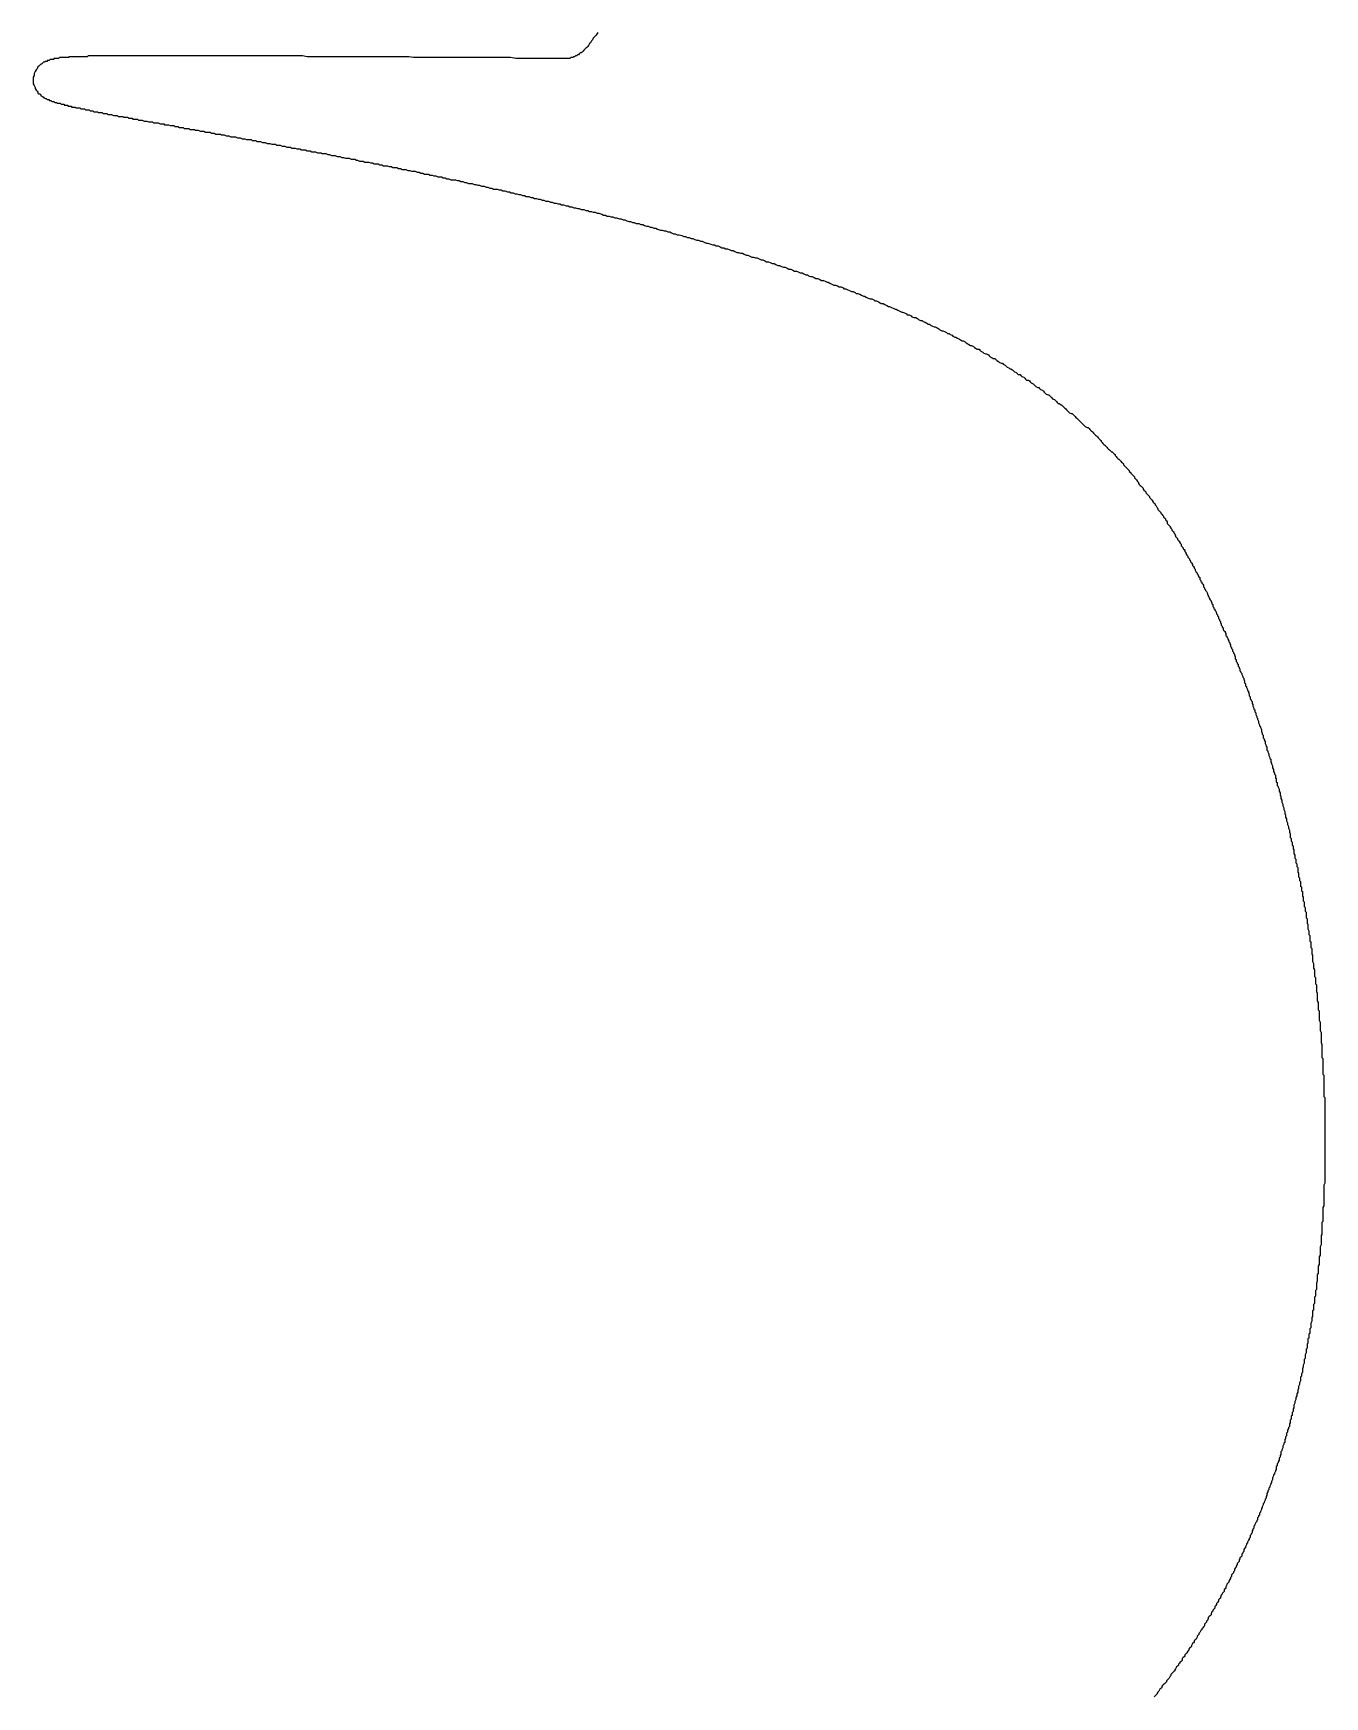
# Model space of a CAD drawing. Header units: millimetres. Extents: x 35 to 605, y 64 to 964.
# Drawn here: x 307.63 to 321.49, y 522.05 to 539.9 of the extents above; entities that cross this region are included whole.
import ezdxf

# ---------------------------------------------------------------- set-up
doc = ezdxf.new("R2010")
doc.units = ezdxf.units.MM

msp = doc.modelspace()

# ---------------------------------------------------------------- linework, layer by layer
msp.add_polyline3d([(313.687, 539.908, 0), (313.677, 539.898, 0), (313.667, 539.878, 0), (313.647, 539.858, 0), (313.637, 539.848, 0), (313.627, 539.828, 0), (313.617, 539.818, 0), (313.607, 539.798, 0), (313.597, 539.788, 0), (313.587, 539.768, 0), (313.577, 539.758, 0), (313.567, 539.748, 0), (313.557, 539.738, 0), (313.547, 539.728, 0), (313.537, 539.718, 0), (313.527, 539.708, 0), (313.517, 539.698, 0), (313.507, 539.688, 0), (313.497, 539.688, 0), (313.487, 539.678, 0), (313.477, 539.668, 0), (313.467, 539.668, 0), (313.457, 539.658, 0), (313.447, 539.658, 0), (313.437, 539.648, 0), (313.427, 539.648, 0), (313.427, 539.648, 0), (313.417, 539.638, 0), (313.407, 539.638, 0), (313.397, 539.638, 0), (313.397, 539.638, 0), (313.387, 539.628, 0), (313.377, 539.628, 0), (313.377, 539.628, 0), (313.367, 539.628, 0), (313.367, 539.628, 0), (313.357, 539.628, 0), (313.347, 539.628, 0), (313.327, 539.628, 0), (313.277, 539.628, 0), (313.217, 539.628, 0), (313.167, 539.628, 0), (313.117, 539.628, 0), (313.067, 539.628, 0), (313.007, 539.628, 0), (312.957, 539.628, 0), (312.907, 539.628, 0), (312.857, 539.628, 0), (312.807, 539.628, 0), (312.747, 539.638, 0), (312.697, 539.638, 0), (312.647, 539.638, 0), (312.597, 539.638, 0), (312.547, 539.638, 0), (312.487, 539.638, 0), (312.437, 539.638, 0), (312.387, 539.638, 0), (312.337, 539.638, 0), (312.287, 539.638, 0), (312.227, 539.638, 0), (312.177, 539.638, 0), (312.127, 539.638, 0), (312.077, 539.638, 0), (312.027, 539.638, 0), (311.967, 539.638, 0), (311.917, 539.638, 0), (311.867, 539.638, 0), (311.817, 539.638, 0), (311.767, 539.638, 0), (311.707, 539.638, 0), (311.657, 539.648, 0), (311.607, 539.648, 0), (311.557, 539.648, 0), (311.507, 539.648, 0), (311.447, 539.648, 0), (311.397, 539.648, 0), (311.347, 539.648, 0), (311.297, 539.648, 0), (311.247, 539.648, 0), (311.187, 539.648, 0), (311.137, 539.648, 0), (311.087, 539.648, 0), (311.037, 539.648, 0), (310.987, 539.648, 0), (310.927, 539.648, 0), (310.877, 539.648, 0), (310.827, 539.648, 0), (310.777, 539.648, 0), (310.727, 539.648, 0), (310.677, 539.648, 0), (310.617, 539.648, 0), (310.567, 539.648, 0), (310.517, 539.658, 0), (310.467, 539.658, 0), (310.417, 539.658, 0), (310.357, 539.658, 0), (310.307, 539.658, 0), (310.257, 539.658, 0), (310.207, 539.658, 0), (310.157, 539.658, 0), (310.097, 539.658, 0), (310.047, 539.658, 0), (309.997, 539.658, 0), (309.947, 539.658, 0), (309.897, 539.658, 0), (309.837, 539.658, 0), (309.787, 539.658, 0), (309.737, 539.658, 0), (309.687, 539.658, 0), (309.637, 539.658, 0), (309.607, 539.658, 0), (309.587, 539.658, 0), (309.577, 539.658, 0), (309.557, 539.658, 0), (309.537, 539.658, 0), (309.527, 539.658, 0), (309.507, 539.658, 0), (309.497, 539.658, 0), (309.477, 539.658, 0), (309.457, 539.658, 0), (309.447, 539.658, 0), (309.427, 539.658, 0), (309.417, 539.658, 0), (309.397, 539.658, 0), (309.387, 539.658, 0), (309.367, 539.658, 0), (309.347, 539.658, 0), (309.337, 539.658, 0), (309.317, 539.658, 0), (309.307, 539.658, 0), (309.287, 539.658, 0), (309.267, 539.658, 0), (309.257, 539.658, 0), (309.237, 539.658, 0), (309.227, 539.658, 0), (309.207, 539.658, 0), (309.197, 539.658, 0), (309.177, 539.658, 0), (309.167, 539.658, 0), (309.147, 539.658, 0), (309.127, 539.658, 0), (309.117, 539.658, 0), (309.097, 539.658, 0), (309.087, 539.658, 0), (309.067, 539.658, 0), (309.057, 539.658, 0), (309.037, 539.658, 0), (309.027, 539.658, 0), (309.007, 539.658, 0), (308.997, 539.658, 0), (308.977, 539.658, 0), (308.967, 539.658, 0), (308.947, 539.658, 0), (308.937, 539.658, 0), (308.917, 539.658, 0), (308.907, 539.658, 0), (308.887, 539.658, 0), (308.877, 539.658, 0), (308.857, 539.658, 0), (308.847, 539.658, 0), (308.827, 539.658, 0), (308.817, 539.658, 0), (308.807, 539.658, 0), (308.787, 539.658, 0), (308.777, 539.658, 0), (308.757, 539.658, 0), (308.747, 539.658, 0), (308.737, 539.658, 0), (308.717, 539.658, 0), (308.707, 539.658, 0), (308.687, 539.658, 0), (308.677, 539.658, 0), (308.667, 539.658, 0), (308.647, 539.658, 0), (308.637, 539.658, 0), (308.627, 539.658, 0), (308.607, 539.658, 0), (308.597, 539.658, 0), (308.587, 539.658, 0), (308.567, 539.658, 0), (308.557, 539.658, 0), (308.547, 539.658, 0), (308.527, 539.658, 0), (308.517, 539.658, 0), (308.507, 539.658, 0), (308.497, 539.658, 0), (308.477, 539.658, 0), (308.467, 539.658, 0), (308.457, 539.658, 0), (308.447, 539.658, 0), (308.437, 539.658, 0), (308.417, 539.658, 0), (308.407, 539.658, 0), (308.397, 539.658, 0), (308.387, 539.658, 0), (308.377, 539.658, 0), (308.357, 539.658, 0), (308.347, 539.658, 0), (308.337, 539.658, 0), (308.327, 539.658, 0), (308.317, 539.658, 0), (308.307, 539.658, 0), (308.297, 539.658, 0), (308.287, 539.658, 0), (308.277, 539.658, 0), (308.267, 539.658, 0), (308.257, 539.658, 0), (308.247, 539.658, 0), (308.237, 539.658, 0), (308.227, 539.658, 0), (308.217, 539.658, 0), (308.207, 539.648, 0), (308.197, 539.648, 0), (308.187, 539.648, 0), (308.177, 539.648, 0), (308.167, 539.648, 0), (308.157, 539.648, 0), (308.147, 539.648, 0), (308.137, 539.648, 0), (308.127, 539.648, 0), (308.117, 539.648, 0), (308.107, 539.648, 0), (308.107, 539.648, 0), (308.097, 539.648, 0), (308.087, 539.648, 0), (308.077, 539.648, 0), (308.067, 539.648, 0), (308.067, 539.648, 0), (308.057, 539.648, 0), (308.047, 539.648, 0), (308.037, 539.648, 0), (308.027, 539.648, 0), (308.027, 539.648, 0), (308.017, 539.648, 0), (308.007, 539.648, 0), (308.007, 539.638, 0), (307.997, 539.638, 0), (307.987, 539.638, 0), (307.977, 539.638, 0), (307.977, 539.638, 0), (307.967, 539.638, 0), (307.957, 539.638, 0), (307.957, 539.638, 0), (307.947, 539.638, 0), (307.947, 539.638, 0), (307.937, 539.638, 0), (307.927, 539.638, 0), (307.927, 539.638, 0), (307.917, 539.638, 0), (307.917, 539.638, 0), (307.907, 539.638, 0), (307.897, 539.628, 0), (307.897, 539.628, 0), (307.887, 539.628, 0), (307.887, 539.628, 0), (307.877, 539.628, 0), (307.877, 539.628, 0), (307.867, 539.628, 0), (307.867, 539.628, 0), (307.857, 539.628, 0), (307.857, 539.628, 0), (307.847, 539.628, 0), (307.847, 539.618, 0), (307.837, 539.618, 0), (307.837, 539.618, 0), (307.827, 539.618, 0), (307.827, 539.618, 0), (307.817, 539.618, 0), (307.807, 539.618, 0), (307.807, 539.618, 0), (307.797, 539.608, 0), (307.797, 539.608, 0), (307.787, 539.608, 0), (307.787, 539.608, 0), (307.777, 539.608, 0), (307.777, 539.598, 0), (307.767, 539.598, 0), (307.757, 539.598, 0), (307.757, 539.598, 0), (307.747, 539.588, 0), (307.737, 539.588, 0), (307.727, 539.578, 0), (307.727, 539.578, 0), (307.717, 539.568, 0), (307.707, 539.568, 0), (307.697, 539.558, 0), (307.687, 539.548, 0), (307.677, 539.538, 0), (307.667, 539.518, 0), (307.657, 539.508, 0), (307.647, 539.488, 0), (307.637, 539.468, 0), (307.637, 539.448, 0), (307.627, 539.428, 0), (307.627, 539.408, 0), (307.627, 539.378, 0), (307.627, 539.358, 0), (307.637, 539.338, 0), (307.647, 539.318, 0), (307.647, 539.308, 0), (307.657, 539.288, 0), (307.667, 539.278, 0), (307.677, 539.268, 0), (307.677, 539.258, 0), (307.687, 539.248, 0), (307.697, 539.248, 0), (307.707, 539.238, 0), (307.707, 539.228, 0), (307.717, 539.228, 0), (307.727, 539.218, 0), (307.727, 539.218, 0), (307.737, 539.218, 0), (307.737, 539.208, 0), (307.747, 539.208, 0), (307.747, 539.208, 0), (307.757, 539.198, 0), (307.757, 539.198, 0), (307.767, 539.198, 0), (307.767, 539.198, 0), (307.777, 539.188, 0), (307.777, 539.188, 0), (307.787, 539.188, 0), (307.787, 539.188, 0), (307.797, 539.188, 0), (307.797, 539.178, 0), (307.797, 539.178, 0), (307.807, 539.178, 0), (307.807, 539.178, 0), (307.817, 539.178, 0), (307.817, 539.178, 0), (307.827, 539.168, 0), (307.827, 539.168, 0), (307.837, 539.168, 0), (307.837, 539.168, 0), (307.847, 539.168, 0), (307.847, 539.168, 0), (307.857, 539.158, 0), (307.857, 539.158, 0), (307.867, 539.158, 0), (307.867, 539.158, 0), (307.877, 539.158, 0), (307.877, 539.158, 0), (307.887, 539.148, 0), (307.887, 539.148, 0), (307.897, 539.148, 0), (307.897, 539.148, 0), (307.907, 539.148, 0), (307.917, 539.148, 0), (307.917, 539.148, 0), (307.927, 539.138, 0), (307.927, 539.138, 0), (307.937, 539.138, 0), (307.947, 539.138, 0), (307.947, 539.138, 0), (307.957, 539.138, 0), (307.957, 539.128, 0), (307.967, 539.128, 0), (307.977, 539.128, 0), (307.977, 539.128, 0), (307.987, 539.128, 0), (307.997, 539.128, 0), (307.997, 539.118, 0), (308.007, 539.118, 0), (308.017, 539.118, 0), (308.017, 539.118, 0), (308.027, 539.118, 0), (308.037, 539.118, 0), (308.037, 539.108, 0), (308.047, 539.108, 0), (308.057, 539.108, 0), (308.067, 539.108, 0), (308.067, 539.108, 0), (308.077, 539.108, 0), (308.087, 539.098, 0), (308.097, 539.098, 0), (308.097, 539.098, 0), (308.107, 539.098, 0), (308.117, 539.098, 0), (308.127, 539.098, 0), (308.137, 539.088, 0), (308.137, 539.088, 0), (308.147, 539.088, 0), (308.157, 539.088, 0), (308.167, 539.088, 0), (308.177, 539.088, 0), (308.187, 539.078, 0), (308.187, 539.078, 0), (308.197, 539.078, 0), (308.207, 539.078, 0), (308.217, 539.078, 0), (308.227, 539.078, 0), (308.237, 539.068, 0), (308.247, 539.068, 0), (308.257, 539.068, 0), (308.257, 539.068, 0), (308.267, 539.068, 0), (308.277, 539.058, 0), (308.287, 539.058, 0), (308.297, 539.058, 0), (308.307, 539.058, 0), (308.317, 539.058, 0), (308.327, 539.048, 0), (308.337, 539.048, 0), (308.347, 539.048, 0), (308.357, 539.048, 0), (308.367, 539.048, 0), (308.377, 539.038, 0), (308.387, 539.038, 0), (308.397, 539.038, 0), (308.407, 539.038, 0), (308.417, 539.038, 0), (308.427, 539.028, 0), (308.437, 539.028, 0), (308.447, 539.028, 0), (308.457, 539.028, 0), (308.467, 539.028, 0), (308.487, 539.018, 0), (308.497, 539.018, 0), (308.507, 539.018, 0), (308.517, 539.018, 0), (308.527, 539.018, 0), (308.537, 539.008, 0), (308.547, 539.008, 0), (308.557, 539.008, 0), (308.567, 539.008, 0), (308.587, 539.008, 0), (308.597, 538.998, 0), (308.607, 538.998, 0), (308.617, 538.998, 0), (308.627, 538.998, 0), (308.637, 538.998, 0), (308.657, 538.988, 0), (308.667, 538.988, 0), (308.677, 538.988, 0), (308.687, 538.988, 0), (308.697, 538.978, 0), (308.717, 538.978, 0), (308.727, 538.978, 0), (308.737, 538.978, 0), (308.747, 538.978, 0), (308.757, 538.968, 0), (308.777, 538.968, 0), (308.787, 538.968, 0), (308.797, 538.968, 0), (308.817, 538.958, 0), (308.827, 538.958, 0), (308.837, 538.958, 0), (308.847, 538.958, 0), (308.867, 538.948, 0), (308.877, 538.948, 0), (308.887, 538.948, 0), (308.907, 538.948, 0), (308.917, 538.938, 0), (308.927, 538.938, 0), (308.947, 538.938, 0), (308.957, 538.938, 0), (308.967, 538.938, 0), (308.987, 538.928, 0), (308.997, 538.928, 0), (309.007, 538.928, 0), (309.027, 538.928, 0), (309.037, 538.918, 0), (309.047, 538.918, 0), (309.067, 538.918, 0), (309.077, 538.918, 0), (309.097, 538.908, 0), (309.107, 538.908, 0), (309.117, 538.908, 0), (309.137, 538.908, 0), (309.147, 538.898, 0), (309.167, 538.898, 0), (309.177, 538.898, 0), (309.197, 538.888, 0), (309.207, 538.888, 0), (309.217, 538.888, 0), (309.237, 538.888, 0), (309.247, 538.878, 0), (309.267, 538.878, 0), (309.277, 538.878, 0), (309.297, 538.878, 0), (309.307, 538.868, 0), (309.327, 538.868, 0), (309.337, 538.868, 0), (309.357, 538.868, 0), (309.367, 538.858, 0), (309.387, 538.858, 0), (309.397, 538.858, 0), (309.417, 538.848, 0), (309.427, 538.848, 0), (309.447, 538.848, 0), (309.457, 538.848, 0), (309.477, 538.838, 0), (309.487, 538.838, 0), (309.507, 538.838, 0), (309.527, 538.838, 0), (309.537, 538.828, 0), (309.557, 538.828, 0), (309.567, 538.828, 0), (309.587, 538.818, 0), (309.597, 538.818, 0), (309.617, 538.818, 0), (309.637, 538.818, 0), (309.647, 538.808, 0), (309.667, 538.808, 0), (309.677, 538.808, 0), (309.697, 538.798, 0), (309.717, 538.798, 0), (309.727, 538.798, 0), (309.747, 538.788, 0), (309.767, 538.788, 0), (309.777, 538.788, 0), (309.797, 538.788, 0), (309.817, 538.778, 0), (309.827, 538.778, 0), (309.847, 538.778, 0), (309.867, 538.768, 0), (309.877, 538.768, 0), (309.897, 538.768, 0), (309.917, 538.758, 0), (309.927, 538.758, 0), (309.947, 538.758, 0), (309.967, 538.758, 0), (309.977, 538.748, 0), (309.997, 538.748, 0), (310.017, 538.748, 0), (310.027, 538.738, 0), (310.047, 538.738, 0), (310.067, 538.738, 0), (310.087, 538.728, 0), (310.097, 538.728, 0), (310.117, 538.728, 0), (310.137, 538.718, 0), (310.157, 538.718, 0), (310.167, 538.718, 0), (310.187, 538.708, 0), (310.207, 538.708, 0), (310.227, 538.708, 0), (310.237, 538.698, 0), (310.257, 538.698, 0), (310.277, 538.698, 0), (310.297, 538.688, 0), (310.307, 538.688, 0), (310.327, 538.688, 0), (310.347, 538.678, 0), (310.367, 538.678, 0), (310.387, 538.678, 0), (310.397, 538.668, 0), (310.417, 538.668, 0), (310.437, 538.668, 0), (310.457, 538.658, 0), (310.477, 538.658, 0), (310.487, 538.658, 0), (310.507, 538.648, 0), (310.527, 538.648, 0), (310.547, 538.648, 0), (310.567, 538.638, 0), (310.587, 538.638, 0), (310.597, 538.638, 0), (310.617, 538.628, 0), (310.637, 538.628, 0), (310.657, 538.628, 0), (310.677, 538.618, 0), (310.697, 538.618, 0), (310.717, 538.618, 0), (310.727, 538.608, 0), (310.747, 538.608, 0), (310.767, 538.608, 0), (310.787, 538.598, 0), (310.807, 538.598, 0), (310.827, 538.588, 0), (310.847, 538.588, 0), (310.867, 538.588, 0), (310.887, 538.578, 0), (310.897, 538.578, 0), (310.917, 538.578, 0), (310.937, 538.568, 0), (310.957, 538.568, 0), (310.977, 538.558, 0), (310.997, 538.558, 0), (311.017, 538.558, 0), (311.037, 538.548, 0), (311.057, 538.548, 0), (311.077, 538.548, 0), (311.097, 538.538, 0), (311.107, 538.538, 0), (311.127, 538.528, 0), (311.147, 538.528, 0), (311.167, 538.528, 0), (311.187, 538.518, 0), (311.207, 538.518, 0), (311.227, 538.518, 0), (311.247, 538.508, 0), (311.267, 538.508, 0), (311.287, 538.498, 0), (311.307, 538.498, 0), (311.327, 538.498, 0), (311.347, 538.488, 0), (311.367, 538.488, 0), (311.387, 538.478, 0), (311.407, 538.478, 0), (311.427, 538.478, 0), (311.447, 538.468, 0), (311.467, 538.468, 0), (311.487, 538.458, 0), (311.507, 538.458, 0), (311.527, 538.458, 0), (311.547, 538.448, 0), (311.567, 538.448, 0), (311.587, 538.438, 0), (311.607, 538.438, 0), (311.627, 538.438, 0), (311.647, 538.428, 0), (311.667, 538.428, 0), (311.687, 538.418, 0), (311.707, 538.418, 0), (311.727, 538.418, 0), (311.747, 538.408, 0), (311.767, 538.408, 0), (311.787, 538.398, 0), (311.807, 538.398, 0), (311.827, 538.388, 0), (311.847, 538.388, 0), (311.867, 538.388, 0), (311.887, 538.378, 0), (311.907, 538.378, 0), (311.927, 538.368, 0), (311.947, 538.368, 0), (311.967, 538.358, 0), (311.987, 538.358, 0), (312.007, 538.358, 0), (312.027, 538.348, 0), (312.047, 538.348, 0), (312.067, 538.338, 0), (312.087, 538.338, 0), (312.107, 538.328, 0), (312.127, 538.328, 0), (312.157, 538.328, 0), (312.177, 538.318, 0), (312.197, 538.318, 0), (312.217, 538.308, 0), (312.237, 538.308, 0), (312.257, 538.298, 0), (312.277, 538.298, 0), (312.297, 538.288, 0), (312.317, 538.288, 0), (312.337, 538.288, 0), (312.357, 538.278, 0), (312.377, 538.278, 0), (312.397, 538.268, 0), (312.417, 538.268, 0), (312.437, 538.258, 0), (312.467, 538.258, 0), (312.487, 538.248, 0), (312.507, 538.248, 0), (312.527, 538.238, 0), (312.547, 538.238, 0), (312.567, 538.228, 0), (312.587, 538.228, 0), (312.607, 538.228, 0), (312.627, 538.218, 0), (312.647, 538.218, 0), (312.667, 538.208, 0), (312.687, 538.208, 0), (312.717, 538.198, 0), (312.737, 538.198, 0), (312.757, 538.188, 0), (312.777, 538.188, 0), (312.797, 538.178, 0), (312.817, 538.178, 0), (312.837, 538.168, 0), (312.857, 538.168, 0), (312.877, 538.158, 0), (312.897, 538.158, 0), (312.917, 538.148, 0), (312.947, 538.148, 0), (312.967, 538.138, 0), (312.987, 538.138, 0), (313.007, 538.128, 0), (313.027, 538.128, 0), (313.047, 538.118, 0), (313.067, 538.118, 0), (313.087, 538.108, 0), (313.107, 538.108, 0), (313.127, 538.098, 0), (313.157, 538.098, 0), (313.177, 538.088, 0), (313.197, 538.088, 0), (313.217, 538.078, 0), (313.237, 538.078, 0), (313.257, 538.068, 0), (313.277, 538.068, 0), (313.297, 538.058, 0), (313.317, 538.058, 0), (313.347, 538.048, 0), (313.367, 538.048, 0), (313.387, 538.038, 0), (313.407, 538.038, 0), (313.427, 538.028, 0), (313.447, 538.028, 0), (313.467, 538.018, 0), (313.487, 538.018, 0), (313.507, 538.008, 0), (313.537, 538.008, 0), (313.557, 537.998, 0), (313.577, 537.998, 0), (313.597, 537.988, 0), (313.617, 537.988, 0), (313.637, 537.978, 0), (313.657, 537.978, 0), (313.677, 537.968, 0), (313.697, 537.968, 0), (313.727, 537.958, 0), (313.747, 537.948, 0), (313.767, 537.948, 0), (313.787, 537.938, 0), (313.807, 537.938, 0), (313.827, 537.928, 0), (313.847, 537.928, 0), (313.867, 537.918, 0), (313.887, 537.918, 0), (313.917, 537.908, 0), (313.937, 537.908, 0), (313.957, 537.898, 0), (313.977, 537.898, 0), (313.997, 537.888, 0), (314.017, 537.878, 0), (314.037, 537.878, 0), (314.057, 537.868, 0), (314.077, 537.868, 0), (314.097, 537.858, 0), (314.127, 537.858, 0), (314.147, 537.848, 0), (314.167, 537.848, 0), (314.187, 537.838, 0), (314.207, 537.828, 0), (314.227, 537.828, 0), (314.247, 537.818, 0), (314.267, 537.818, 0), (314.287, 537.808, 0), (314.307, 537.808, 0), (314.327, 537.798, 0), (314.357, 537.788, 0), (314.377, 537.788, 0), (314.397, 537.778, 0), (314.417, 537.778, 0), (314.437, 537.768, 0), (314.457, 537.768, 0), (314.477, 537.758, 0), (314.497, 537.748, 0), (314.517, 537.748, 0), (314.537, 537.738, 0), (314.557, 537.738, 0), (314.587, 537.728, 0), (314.607, 537.718, 0), (314.627, 537.718, 0), (314.647, 537.708, 0), (314.667, 537.708, 0), (314.687, 537.698, 0), (314.707, 537.698, 0), (314.727, 537.688, 0), (314.747, 537.678, 0), (314.767, 537.678, 0), (314.787, 537.668, 0), (314.807, 537.668, 0), (314.827, 537.658, 0), (314.847, 537.648, 0), (314.867, 537.648, 0), (314.897, 537.638, 0), (314.917, 537.628, 0), (314.937, 537.628, 0), (314.957, 537.618, 0), (314.977, 537.618, 0), (314.997, 537.608, 0), (315.017, 537.598, 0), (315.037, 537.598, 0), (315.057, 537.588, 0), (315.077, 537.588, 0), (315.097, 537.578, 0), (315.117, 537.568, 0), (315.137, 537.568, 0), (315.157, 537.558, 0), (315.177, 537.548, 0), (315.197, 537.548, 0), (315.217, 537.538, 0), (315.237, 537.538, 0), (315.257, 537.528, 0), (315.277, 537.518, 0), (315.297, 537.518, 0), (315.317, 537.508, 0), (315.337, 537.498, 0), (315.357, 537.498, 0), (315.377, 537.488, 0), (315.397, 537.488, 0), (315.417, 537.478, 0), (315.437, 537.468, 0), (315.457, 537.468, 0), (315.477, 537.458, 0), (315.497, 537.448, 0), (315.517, 537.448, 0), (315.537, 537.438, 0), (315.557, 537.428, 0), (315.577, 537.428, 0), (315.597, 537.418, 0), (315.617, 537.408, 0), (315.637, 537.408, 0), (315.657, 537.398, 0), (315.677, 537.388, 0), (315.697, 537.388, 0), (315.717, 537.378, 0), (315.737, 537.368, 0), (315.757, 537.368, 0), (315.777, 537.358, 0), (315.797, 537.348, 0), (315.817, 537.348, 0), (315.837, 537.338, 0), (315.857, 537.328, 0), (315.877, 537.328, 0), (315.897, 537.318, 0), (315.917, 537.308, 0), (315.937, 537.308, 0), (315.947, 537.298, 0), (315.967, 537.288, 0), (315.987, 537.288, 0), (316.007, 537.278, 0), (316.027, 537.268, 0), (316.047, 537.268, 0), (316.067, 537.258, 0), (316.087, 537.248, 0), (316.107, 537.248, 0), (316.127, 537.238, 0), (316.147, 537.228, 0), (316.157, 537.228, 0), (316.177, 537.218, 0), (316.197, 537.208, 0), (316.217, 537.198, 0), (316.237, 537.198, 0), (316.257, 537.188, 0), (316.277, 537.178, 0), (316.297, 537.178, 0), (316.317, 537.168, 0), (316.327, 537.158, 0), (316.347, 537.158, 0), (316.367, 537.148, 0), (316.387, 537.138, 0), (316.407, 537.128, 0), (316.427, 537.128, 0), (316.447, 537.118, 0), (316.457, 537.108, 0), (316.477, 537.108, 0), (316.497, 537.098, 0), (316.517, 537.088, 0), (316.537, 537.078, 0), (316.547, 537.078, 0), (316.567, 537.068, 0), (316.587, 537.058, 0), (316.607, 537.048, 0), (316.627, 537.048, 0), (316.647, 537.038, 0), (316.657, 537.028, 0), (316.677, 537.028, 0), (316.697, 537.018, 0), (316.717, 537.008, 0), (316.727, 536.998, 0), (316.747, 536.998, 0), (316.767, 536.988, 0), (316.787, 536.978, 0), (316.807, 536.968, 0), (316.817, 536.968, 0), (316.837, 536.958, 0), (316.857, 536.948, 0), (316.877, 536.938, 0), (316.887, 536.938, 0), (316.907, 536.928, 0), (316.927, 536.918, 0), (316.947, 536.908, 0), (316.957, 536.908, 0), (316.977, 536.898, 0), (316.997, 536.888, 0), (317.007, 536.878, 0), (317.027, 536.878, 0), (317.047, 536.868, 0), (317.057, 536.858, 0), (317.077, 536.848, 0), (317.097, 536.848, 0), (317.117, 536.838, 0), (317.127, 536.828, 0), (317.147, 536.818, 0), (317.167, 536.818, 0), (317.177, 536.808, 0), (317.197, 536.798, 0), (317.217, 536.788, 0), (317.227, 536.778, 0), (317.247, 536.778, 0), (317.257, 536.768, 0), (317.277, 536.758, 0), (317.297, 536.748, 0), (317.307, 536.748, 0), (317.327, 536.738, 0), (317.347, 536.728, 0), (317.357, 536.718, 0), (317.377, 536.708, 0), (317.387, 536.708, 0), (317.407, 536.698, 0), (317.427, 536.688, 0), (317.437, 536.678, 0), (317.457, 536.678, 0), (317.467, 536.668, 0), (317.487, 536.658, 0), (317.497, 536.648, 0), (317.517, 536.638, 0), (317.527, 536.638, 0), (317.547, 536.628, 0), (317.567, 536.618, 0), (317.577, 536.608, 0), (317.597, 536.598, 0), (317.607, 536.598, 0), (317.627, 536.588, 0), (317.637, 536.578, 0), (317.657, 536.568, 0), (317.667, 536.558, 0), (317.687, 536.548, 0), (317.697, 536.548, 0), (317.717, 536.538, 0), (317.727, 536.528, 0), (317.747, 536.518, 0), (317.757, 536.508, 0), (317.777, 536.508, 0), (317.787, 536.498, 0), (317.797, 536.488, 0), (317.817, 536.478, 0), (317.827, 536.468, 0), (317.847, 536.458, 0), (317.857, 536.458, 0), (317.877, 536.448, 0), (317.887, 536.438, 0), (317.897, 536.428, 0), (317.917, 536.418, 0), (317.927, 536.408, 0), (317.947, 536.408, 0), (317.957, 536.398, 0), (317.967, 536.388, 0), (317.987, 536.378, 0), (317.997, 536.368, 0), (318.017, 536.358, 0), (318.027, 536.358, 0), (318.037, 536.348, 0), (318.057, 536.338, 0), (318.067, 536.328, 0), (318.077, 536.318, 0), (318.097, 536.308, 0), (318.107, 536.298, 0), (318.117, 536.298, 0), (318.137, 536.288, 0), (318.147, 536.278, 0), (318.157, 536.268, 0), (318.177, 536.258, 0), (318.187, 536.248, 0), (318.197, 536.238, 0), (318.217, 536.238, 0), (318.227, 536.228, 0), (318.237, 536.218, 0), (318.257, 536.208, 0), (318.267, 536.198, 0), (318.277, 536.188, 0), (318.287, 536.178, 0), (318.307, 536.178, 0), (318.317, 536.168, 0), (318.327, 536.158, 0), (318.337, 536.148, 0), (318.357, 536.138, 0), (318.367, 536.128, 0), (318.377, 536.118, 0), (318.387, 536.108, 0), (318.407, 536.098, 0), (318.417, 536.098, 0), (318.427, 536.088, 0), (318.437, 536.078, 0), (318.457, 536.068, 0), (318.467, 536.058, 0), (318.477, 536.048, 0), (318.487, 536.038, 0), (318.497, 536.028, 0), (318.517, 536.018, 0), (318.527, 536.018, 0), (318.537, 536.008, 0), (318.547, 535.998, 0), (318.557, 535.988, 0), (318.567, 535.978, 0), (318.587, 535.968, 0), (318.597, 535.958, 0), (318.607, 535.948, 0), (318.617, 535.938, 0), (318.627, 535.928, 0), (318.637, 535.928, 0), (318.647, 535.918, 0), (318.667, 535.908, 0), (318.677, 535.898, 0), (318.687, 535.888, 0), (318.697, 535.878, 0), (318.707, 535.868, 0), (318.717, 535.858, 0), (318.727, 535.848, 0), (318.737, 535.838, 0), (318.747, 535.828, 0), (318.767, 535.818, 0), (318.777, 535.818, 0), (318.787, 535.808, 0), (318.797, 535.798, 0), (318.807, 535.788, 0), (318.817, 535.778, 0), (318.827, 535.768, 0), (318.837, 535.758, 0), (318.847, 535.748, 0), (318.857, 535.738, 0), (318.867, 535.728, 0), (318.877, 535.718, 0), (318.887, 535.708, 0), (318.897, 535.698, 0), (318.907, 535.688, 0), (318.917, 535.678, 0), (318.937, 535.668, 0), (318.947, 535.668, 0), (318.957, 535.658, 0), (318.967, 535.648, 0), (318.977, 535.638, 0), (318.987, 535.628, 0), (318.997, 535.618, 0), (319.007, 535.608, 0), (319.017, 535.598, 0), (319.027, 535.588, 0), (319.037, 535.578, 0), (319.047, 535.568, 0), (319.057, 535.558, 0), (319.067, 535.548, 0), (319.077, 535.538, 0), (319.087, 535.528, 0), (319.087, 535.518, 0), (319.097, 535.508, 0), (319.107, 535.498, 0), (319.117, 535.488, 0), (319.127, 535.478, 0), (319.137, 535.468, 0), (319.147, 535.458, 0), (319.157, 535.448, 0), (319.167, 535.438, 0), (319.177, 535.428, 0), (319.187, 535.418, 0), (319.197, 535.408, 0), (319.207, 535.408, 0), (319.217, 535.398, 0), (319.227, 535.388, 0), (319.237, 535.378, 0), (319.237, 535.368, 0), (319.247, 535.358, 0), (319.257, 535.348, 0), (319.267, 535.338, 0), (319.277, 535.328, 0), (319.287, 535.318, 0), (319.297, 535.308, 0), (319.307, 535.298, 0), (319.317, 535.288, 0), (319.327, 535.278, 0), (319.327, 535.268, 0), (319.337, 535.258, 0), (319.347, 535.248, 0), (319.357, 535.238, 0), (319.367, 535.228, 0), (319.377, 535.218, 0), (319.387, 535.208, 0), (319.387, 535.198, 0), (319.397, 535.188, 0), (319.407, 535.178, 0), (319.417, 535.168, 0), (319.427, 535.158, 0), (319.437, 535.148, 0), (319.447, 535.138, 0), (319.447, 535.128, 0), (319.457, 535.118, 0), (319.467, 535.108, 0), (319.477, 535.088, 0), (319.487, 535.078, 0), (319.487, 535.068, 0), (319.497, 535.058, 0), (319.507, 535.048, 0), (319.517, 535.038, 0), (319.527, 535.028, 0), (319.537, 535.018, 0), (319.537, 535.008, 0), (319.547, 534.998, 0), (319.557, 534.988, 0), (319.567, 534.978, 0), (319.567, 534.968, 0), (319.577, 534.958, 0), (319.587, 534.948, 0), (319.597, 534.938, 0), (319.607, 534.928, 0), (319.607, 534.918, 0), (319.617, 534.908, 0), (319.627, 534.898, 0), (319.637, 534.888, 0), (319.637, 534.878, 0), (319.647, 534.868, 0), (319.657, 534.858, 0), (319.667, 534.848, 0), (319.667, 534.838, 0), (319.677, 534.828, 0), (319.687, 534.808, 0), (319.697, 534.798, 0), (319.697, 534.788, 0), (319.707, 534.778, 0), (319.717, 534.768, 0), (319.727, 534.758, 0), (319.727, 534.748, 0), (319.737, 534.738, 0), (319.747, 534.728, 0), (319.757, 534.718, 0), (319.757, 534.708, 0), (319.767, 534.698, 0), (319.777, 534.688, 0), (319.777, 534.678, 0), (319.787, 534.668, 0), (319.797, 534.658, 0), (319.797, 534.638, 0), (319.807, 534.628, 0), (319.817, 534.618, 0), (319.827, 534.608, 0), (319.827, 534.598, 0), (319.837, 534.588, 0), (319.847, 534.578, 0), (319.847, 534.568, 0), (319.857, 534.558, 0), (319.867, 534.548, 0), (319.867, 534.538, 0), (319.877, 534.528, 0), (319.887, 534.508, 0), (319.887, 534.498, 0), (319.897, 534.488, 0), (319.907, 534.478, 0), (319.907, 534.468, 0), (319.917, 534.458, 0), (319.927, 534.448, 0), (319.927, 534.438, 0), (319.937, 534.428, 0), (319.947, 534.418, 0), (319.947, 534.398, 0), (319.957, 534.388, 0), (319.967, 534.378, 0), (319.967, 534.368, 0), (319.977, 534.358, 0), (319.987, 534.348, 0), (319.987, 534.338, 0), (319.997, 534.328, 0), (319.997, 534.318, 0), (320.007, 534.298, 0), (320.017, 534.288, 0), (320.017, 534.278, 0), (320.027, 534.268, 0), (320.037, 534.258, 0), (320.037, 534.248, 0), (320.047, 534.238, 0), (320.047, 534.228, 0), (320.057, 534.218, 0), (320.067, 534.198, 0), (320.067, 534.188, 0), (320.077, 534.178, 0), (320.087, 534.168, 0), (320.087, 534.158, 0), (320.097, 534.148, 0), (320.097, 534.138, 0), (320.107, 534.118, 0), (320.117, 534.108, 0), (320.117, 534.098, 0), (320.127, 534.088, 0), (320.127, 534.078, 0), (320.137, 534.068, 0), (320.147, 534.058, 0), (320.147, 534.038, 0), (320.157, 534.028, 0), (320.157, 534.018, 0), (320.167, 534.008, 0), (320.167, 533.998, 0), (320.177, 533.988, 0), (320.187, 533.978, 0), (320.187, 533.958, 0), (320.197, 533.948, 0), (320.197, 533.938, 0), (320.207, 533.928, 0), (320.207, 533.918, 0), (320.217, 533.908, 0), (320.227, 533.888, 0), (320.227, 533.878, 0), (320.237, 533.868, 0), (320.237, 533.858, 0), (320.247, 533.848, 0), (320.247, 533.838, 0), (320.257, 533.818, 0), (320.267, 533.808, 0), (320.267, 533.798, 0), (320.277, 533.788, 0), (320.277, 533.778, 0), (320.287, 533.768, 0), (320.287, 533.748, 0), (320.297, 533.738, 0), (320.297, 533.728, 0), (320.307, 533.718, 0), (320.307, 533.708, 0), (320.317, 533.698, 0), (320.327, 533.678, 0), (320.327, 533.668, 0), (320.337, 533.658, 0), (320.337, 533.648, 0), (320.347, 533.638, 0), (320.347, 533.618, 0), (320.357, 533.608, 0), (320.357, 533.598, 0), (320.367, 533.588, 0), (320.367, 533.578, 0), (320.377, 533.558, 0), (320.377, 533.548, 0), (320.387, 533.538, 0), (320.387, 533.528, 0), (320.397, 533.518, 0), (320.397, 533.498, 0), (320.407, 533.488, 0), (320.417, 533.478, 0), (320.417, 533.468, 0), (320.427, 533.458, 0), (320.427, 533.438, 0), (320.437, 533.428, 0), (320.437, 533.418, 0), (320.447, 533.408, 0), (320.447, 533.398, 0), (320.457, 533.378, 0), (320.457, 533.368, 0), (320.467, 533.358, 0), (320.467, 533.348, 0), (320.477, 533.338, 0), (320.477, 533.318, 0), (320.487, 533.308, 0), (320.487, 533.298, 0), (320.497, 533.288, 0), (320.497, 533.268, 0), (320.507, 533.258, 0), (320.507, 533.248, 0), (320.517, 533.238, 0), (320.517, 533.228, 0), (320.527, 533.208, 0), (320.527, 533.198, 0), (320.527, 533.188, 0), (320.537, 533.178, 0), (320.537, 533.158, 0), (320.547, 533.148, 0), (320.547, 533.138, 0), (320.557, 533.128, 0), (320.557, 533.108, 0), (320.567, 533.098, 0), (320.567, 533.088, 0), (320.577, 533.078, 0), (320.577, 533.058, 0), (320.587, 533.048, 0), (320.587, 533.038, 0), (320.597, 533.028, 0), (320.597, 533.018, 0), (320.607, 532.998, 0), (320.607, 532.988, 0), (320.617, 532.978, 0), (320.617, 532.968, 0), (320.627, 532.948, 0), (320.627, 532.938, 0), (320.627, 532.928, 0), (320.637, 532.918, 0), (320.637, 532.898, 0), (320.647, 532.888, 0), (320.647, 532.878, 0), (320.657, 532.858, 0), (320.657, 532.848, 0), (320.667, 532.838, 0), (320.667, 532.828, 0), (320.677, 532.808, 0), (320.677, 532.798, 0), (320.677, 532.788, 0), (320.687, 532.778, 0), (320.687, 532.758, 0), (320.697, 532.748, 0), (320.697, 532.738, 0), (320.707, 532.728, 0), (320.707, 532.708, 0), (320.717, 532.698, 0), (320.717, 532.688, 0), (320.717, 532.678, 0), (320.727, 532.658, 0), (320.727, 532.648, 0), (320.737, 532.638, 0), (320.737, 532.618, 0), (320.747, 532.608, 0), (320.747, 532.598, 0), (320.747, 532.588, 0), (320.757, 532.568, 0), (320.757, 532.558, 0), (320.767, 532.548, 0), (320.767, 532.538, 0), (320.777, 532.518, 0), (320.777, 532.508, 0), (320.777, 532.498, 0), (320.787, 532.478, 0), (320.787, 532.468, 0), (320.797, 532.458, 0), (320.797, 532.448, 0), (320.807, 532.428, 0), (320.807, 532.418, 0), (320.807, 532.408, 0), (320.817, 532.388, 0), (320.817, 532.378, 0), (320.827, 532.368, 0), (320.827, 532.358, 0), (320.827, 532.338, 0), (320.837, 532.328, 0), (320.837, 532.318, 0), (320.847, 532.298, 0), (320.847, 532.288, 0), (320.847, 532.278, 0), (320.857, 532.258, 0), (320.857, 532.248, 0), (320.867, 532.238, 0), (320.867, 532.228, 0), (320.867, 532.208, 0), (320.877, 532.198, 0), (320.877, 532.188, 0), (320.887, 532.168, 0), (320.887, 532.158, 0), (320.887, 532.148, 0), (320.897, 532.128, 0), (320.897, 532.118, 0), (320.907, 532.108, 0), (320.907, 532.098, 0), (320.907, 532.078, 0), (320.917, 532.068, 0), (320.917, 532.058, 0), (320.927, 532.038, 0), (320.927, 532.028, 0), (320.927, 532.018, 0), (320.937, 531.998, 0), (320.937, 531.988, 0), (320.937, 531.978, 0), (320.947, 531.958, 0), (320.947, 531.948, 0), (320.957, 531.938, 0), (320.957, 531.918, 0), (320.957, 531.908, 0), (320.967, 531.898, 0), (320.967, 531.888, 0), (320.967, 531.868, 0), (320.977, 531.858, 0), (320.977, 531.848, 0), (320.977, 531.828, 0), (320.987, 531.818, 0), (320.987, 531.808, 0), (320.997, 531.788, 0), (320.997, 531.778, 0), (320.997, 531.768, 0), (321.007, 531.748, 0), (321.007, 531.738, 0), (321.007, 531.728, 0), (321.017, 531.708, 0), (321.017, 531.698, 0), (321.017, 531.688, 0), (321.027, 531.668, 0), (321.027, 531.658, 0), (321.027, 531.648, 0), (321.037, 531.628, 0), (321.037, 531.618, 0), (321.037, 531.608, 0), (321.047, 531.588, 0), (321.047, 531.578, 0), (321.047, 531.568, 0), (321.057, 531.548, 0), (321.057, 531.538, 0), (321.057, 531.528, 0), (321.067, 531.508, 0), (321.067, 531.498, 0), (321.067, 531.488, 0), (321.077, 531.468, 0), (321.077, 531.458, 0), (321.077, 531.448, 0), (321.087, 531.428, 0), (321.087, 531.418, 0), (321.087, 531.408, 0), (321.097, 531.388, 0), (321.097, 531.378, 0), (321.097, 531.368, 0), (321.107, 531.348, 0), (321.107, 531.338, 0), (321.107, 531.328, 0), (321.117, 531.308, 0), (321.117, 531.298, 0), (321.117, 531.278, 0), (321.117, 531.268, 0), (321.127, 531.258, 0), (321.127, 531.238, 0), (321.127, 531.228, 0), (321.137, 531.218, 0), (321.137, 531.198, 0), (321.137, 531.188, 0), (321.147, 531.178, 0), (321.147, 531.158, 0), (321.147, 531.148, 0), (321.157, 531.138, 0), (321.157, 531.118, 0), (321.157, 531.108, 0), (321.157, 531.098, 0), (321.167, 531.078, 0), (321.167, 531.068, 0), (321.167, 531.048, 0), (321.177, 531.038, 0), (321.177, 531.028, 0), (321.177, 531.008, 0), (321.177, 530.998, 0), (321.187, 530.988, 0), (321.187, 530.968, 0), (321.187, 530.958, 0), (321.197, 530.948, 0), (321.197, 530.928, 0), (321.197, 530.918, 0), (321.197, 530.898, 0), (321.207, 530.888, 0), (321.207, 530.878, 0), (321.207, 530.858, 0), (321.207, 530.848, 0), (321.217, 530.838, 0), (321.217, 530.818, 0), (321.217, 530.808, 0), (321.227, 530.798, 0), (321.227, 530.778, 0), (321.227, 530.768, 0), (321.227, 530.748, 0), (321.237, 530.738, 0), (321.237, 530.728, 0), (321.237, 530.708, 0), (321.237, 530.698, 0), (321.247, 530.688, 0), (321.247, 530.668, 0), (321.247, 530.658, 0), (321.247, 530.638, 0), (321.257, 530.628, 0), (321.257, 530.618, 0), (321.257, 530.598, 0), (321.257, 530.588, 0), (321.267, 530.578, 0), (321.267, 530.558, 0), (321.267, 530.548, 0), (321.267, 530.528, 0), (321.277, 530.518, 0), (321.277, 530.508, 0), (321.277, 530.488, 0), (321.277, 530.478, 0), (321.287, 530.468, 0), (321.287, 530.448, 0), (321.287, 530.438, 0), (321.287, 530.418, 0), (321.287, 530.408, 0), (321.297, 530.398, 0), (321.297, 530.378, 0), (321.297, 530.368, 0), (321.297, 530.348, 0), (321.307, 530.338, 0), (321.307, 530.328, 0), (321.307, 530.308, 0), (321.307, 530.298, 0), (321.307, 530.288, 0), (321.317, 530.268, 0), (321.317, 530.258, 0), (321.317, 530.238, 0), (321.317, 530.228, 0), (321.327, 530.218, 0), (321.327, 530.198, 0), (321.327, 530.188, 0), (321.327, 530.168, 0), (321.327, 530.158, 0), (321.337, 530.148, 0), (321.337, 530.128, 0), (321.337, 530.118, 0), (321.337, 530.108, 0), (321.337, 530.088, 0), (321.347, 530.078, 0), (321.347, 530.058, 0), (321.347, 530.048, 0), (321.347, 530.038, 0), (321.347, 530.018, 0), (321.357, 530.008, 0), (321.357, 529.988, 0), (321.357, 529.978, 0), (321.357, 529.968, 0), (321.357, 529.948, 0), (321.357, 529.938, 0), (321.367, 529.918, 0), (321.367, 529.908, 0), (321.367, 529.898, 0), (321.367, 529.878, 0), (321.367, 529.868, 0), (321.377, 529.848, 0), (321.377, 529.838, 0), (321.377, 529.828, 0), (321.377, 529.808, 0), (321.377, 529.798, 0), (321.377, 529.778, 0), (321.387, 529.768, 0), (321.387, 529.758, 0), (321.387, 529.738, 0), (321.387, 529.728, 0), (321.387, 529.708, 0), (321.387, 529.698, 0), (321.397, 529.688, 0), (321.397, 529.668, 0), (321.397, 529.658, 0), (321.397, 529.638, 0), (321.397, 529.628, 0), (321.397, 529.618, 0), (321.407, 529.598, 0), (321.407, 529.588, 0), (321.407, 529.568, 0), (321.407, 529.558, 0), (321.407, 529.548, 0), (321.407, 529.528, 0), (321.407, 529.518, 0), (321.417, 529.498, 0), (321.417, 529.488, 0), (321.417, 529.478, 0), (321.417, 529.458, 0), (321.417, 529.448, 0), (321.417, 529.428, 0), (321.417, 529.418, 0), (321.427, 529.408, 0), (321.427, 529.388, 0), (321.427, 529.378, 0), (321.427, 529.358, 0), (321.427, 529.348, 0), (321.427, 529.338, 0), (321.427, 529.318, 0), (321.427, 529.308, 0), (321.437, 529.288, 0), (321.437, 529.278, 0), (321.437, 529.268, 0), (321.437, 529.248, 0), (321.437, 529.238, 0), (321.437, 529.218, 0), (321.437, 529.208, 0), (321.437, 529.198, 0), (321.447, 529.178, 0), (321.447, 529.168, 0), (321.447, 529.148, 0), (321.447, 529.138, 0), (321.447, 529.118, 0), (321.447, 529.108, 0), (321.447, 529.098, 0), (321.447, 529.078, 0), (321.447, 529.068, 0), (321.457, 529.048, 0), (321.457, 529.038, 0), (321.457, 529.028, 0), (321.457, 529.008, 0), (321.457, 528.998, 0), (321.457, 528.978, 0), (321.457, 528.968, 0), (321.457, 528.958, 0), (321.457, 528.938, 0), (321.457, 528.928, 0), (321.457, 528.908, 0), (321.467, 528.898, 0), (321.467, 528.878, 0), (321.467, 528.868, 0), (321.467, 528.858, 0), (321.467, 528.838, 0), (321.467, 528.828, 0), (321.467, 528.808, 0), (321.467, 528.798, 0), (321.467, 528.788, 0), (321.467, 528.768, 0), (321.467, 528.758, 0), (321.467, 528.738, 0), (321.467, 528.728, 0), (321.477, 528.718, 0), (321.477, 528.698, 0), (321.477, 528.688, 0), (321.477, 528.668, 0), (321.477, 528.658, 0), (321.477, 528.638, 0), (321.477, 528.628, 0), (321.477, 528.618, 0), (321.477, 528.598, 0), (321.477, 528.588, 0), (321.477, 528.568, 0), (321.477, 528.558, 0), (321.477, 528.548, 0), (321.477, 528.528, 0), (321.477, 528.518, 0), (321.477, 528.498, 0), (321.477, 528.488, 0), (321.487, 528.478, 0), (321.487, 528.458, 0), (321.487, 528.448, 0), (321.487, 528.428, 0), (321.487, 528.418, 0), (321.487, 528.398, 0), (321.487, 528.388, 0), (321.487, 528.378, 0), (321.487, 528.358, 0), (321.487, 528.348, 0), (321.487, 528.328, 0), (321.487, 528.318, 0), (321.487, 528.308, 0), (321.487, 528.288, 0), (321.487, 528.278, 0), (321.487, 528.258, 0), (321.487, 528.248, 0), (321.487, 528.228, 0), (321.487, 528.218, 0), (321.487, 528.208, 0), (321.487, 528.188, 0), (321.487, 528.178, 0), (321.487, 528.158, 0), (321.487, 528.148, 0), (321.487, 528.138, 0), (321.487, 528.118, 0), (321.487, 528.108, 0), (321.487, 528.088, 0), (321.487, 528.078, 0), (321.487, 528.068, 0), (321.487, 528.048, 0), (321.487, 528.038, 0), (321.487, 528.018, 0), (321.487, 528.008, 0), (321.487, 527.988, 0), (321.487, 527.978, 0), (321.487, 527.968, 0), (321.487, 527.948, 0), (321.487, 527.938, 0), (321.487, 527.918, 0), (321.487, 527.908, 0), (321.487, 527.898, 0), (321.487, 527.878, 0), (321.487, 527.868, 0), (321.487, 527.848, 0), (321.487, 527.838, 0), (321.487, 527.828, 0), (321.487, 527.808, 0), (321.487, 527.798, 0), (321.487, 527.778, 0), (321.487, 527.768, 0), (321.487, 527.748, 0), (321.487, 527.738, 0), (321.487, 527.728, 0), (321.487, 527.708, 0), (321.487, 527.698, 0), (321.487, 527.678, 0), (321.487, 527.668, 0), (321.487, 527.658, 0), (321.487, 527.638, 0), (321.487, 527.628, 0), (321.487, 527.608, 0), (321.487, 527.598, 0), (321.487, 527.588, 0), (321.487, 527.568, 0), (321.487, 527.558, 0), (321.477, 527.538, 0), (321.477, 527.528, 0), (321.477, 527.518, 0), (321.477, 527.498, 0), (321.477, 527.488, 0), (321.477, 527.468, 0), (321.477, 527.458, 0), (321.477, 527.438, 0), (321.477, 527.428, 0), (321.477, 527.418, 0), (321.477, 527.398, 0), (321.477, 527.388, 0), (321.477, 527.368, 0), (321.477, 527.358, 0), (321.477, 527.348, 0), (321.477, 527.328, 0), (321.477, 527.318, 0), (321.467, 527.298, 0), (321.467, 527.288, 0), (321.467, 527.278, 0), (321.467, 527.258, 0), (321.467, 527.248, 0), (321.467, 527.228, 0), (321.467, 527.218, 0), (321.467, 527.208, 0), (321.467, 527.188, 0), (321.467, 527.178, 0), (321.467, 527.158, 0), (321.467, 527.148, 0), (321.457, 527.138, 0), (321.457, 527.118, 0), (321.457, 527.108, 0), (321.457, 527.088, 0), (321.457, 527.078, 0), (321.457, 527.068, 0), (321.457, 527.048, 0), (321.457, 527.038, 0), (321.457, 527.018, 0), (321.457, 527.008, 0), (321.447, 526.998, 0), (321.447, 526.978, 0), (321.447, 526.968, 0), (321.447, 526.948, 0), (321.447, 526.938, 0), (321.447, 526.928, 0), (321.447, 526.908, 0), (321.447, 526.898, 0), (321.437, 526.878, 0), (321.437, 526.868, 0), (321.437, 526.858, 0), (321.437, 526.838, 0), (321.437, 526.828, 0), (321.437, 526.808, 0), (321.437, 526.798, 0), (321.437, 526.788, 0), (321.427, 526.768, 0), (321.427, 526.758, 0), (321.427, 526.738, 0), (321.427, 526.728, 0), (321.427, 526.718, 0), (321.427, 526.698, 0), (321.427, 526.688, 0), (321.417, 526.668, 0), (321.417, 526.658, 0), (321.417, 526.648, 0), (321.417, 526.628, 0), (321.417, 526.618, 0), (321.417, 526.598, 0), (321.417, 526.588, 0), (321.407, 526.578, 0), (321.407, 526.558, 0), (321.407, 526.548, 0), (321.407, 526.538, 0), (321.407, 526.518, 0), (321.407, 526.508, 0), (321.397, 526.488, 0), (321.397, 526.478, 0), (321.397, 526.468, 0), (321.397, 526.448, 0), (321.397, 526.438, 0), (321.397, 526.418, 0), (321.387, 526.408, 0), (321.387, 526.398, 0), (321.387, 526.378, 0), (321.387, 526.368, 0), (321.387, 526.348, 0), (321.377, 526.338, 0), (321.377, 526.328, 0), (321.377, 526.308, 0), (321.377, 526.298, 0), (321.377, 526.288, 0), (321.377, 526.268, 0), (321.367, 526.258, 0), (321.367, 526.238, 0), (321.367, 526.228, 0), (321.367, 526.218, 0), (321.367, 526.198, 0), (321.357, 526.188, 0), (321.357, 526.178, 0), (321.357, 526.158, 0), (321.357, 526.148, 0), (321.357, 526.128, 0), (321.347, 526.118, 0), (321.347, 526.108, 0), (321.347, 526.088, 0), (321.347, 526.078, 0), (321.337, 526.058, 0), (321.337, 526.048, 0), (321.337, 526.038, 0), (321.337, 526.018, 0), (321.337, 526.008, 0), (321.327, 525.998, 0), (321.327, 525.978, 0), (321.327, 525.968, 0), (321.327, 525.948, 0), (321.317, 525.938, 0), (321.317, 525.928, 0), (321.317, 525.908, 0), (321.317, 525.898, 0), (321.307, 525.888, 0), (321.307, 525.868, 0), (321.307, 525.858, 0), (321.307, 525.848, 0), (321.297, 525.828, 0), (321.297, 525.818, 0), (321.297, 525.798, 0), (321.297, 525.788, 0), (321.287, 525.778, 0), (321.287, 525.758, 0), (321.287, 525.748, 0), (321.287, 525.738, 0), (321.277, 525.718, 0), (321.277, 525.708, 0), (321.277, 525.698, 0), (321.277, 525.678, 0), (321.267, 525.668, 0), (321.267, 525.648, 0), (321.267, 525.638, 0), (321.267, 525.628, 0), (321.257, 525.608, 0), (321.257, 525.598, 0), (321.257, 525.588, 0), (321.247, 525.568, 0), (321.247, 525.558, 0), (321.247, 525.548, 0), (321.247, 525.528, 0), (321.237, 525.518, 0), (321.237, 525.508, 0), (321.237, 525.488, 0), (321.227, 525.478, 0), (321.227, 525.458, 0), (321.227, 525.448, 0), (321.227, 525.438, 0), (321.217, 525.418, 0), (321.217, 525.408, 0), (321.217, 525.398, 0), (321.207, 525.378, 0), (321.207, 525.368, 0), (321.207, 525.358, 0), (321.197, 525.338, 0), (321.197, 525.328, 0), (321.197, 525.318, 0), (321.187, 525.298, 0), (321.187, 525.288, 0), (321.187, 525.278, 0), (321.177, 525.258, 0), (321.177, 525.248, 0), (321.177, 525.238, 0), (321.167, 525.218, 0), (321.167, 525.208, 0), (321.167, 525.198, 0), (321.157, 525.178, 0), (321.157, 525.168, 0), (321.157, 525.148, 0), (321.147, 525.138, 0), (321.147, 525.128, 0), (321.147, 525.108, 0), (321.137, 525.098, 0), (321.137, 525.088, 0), (321.137, 525.068, 0), (321.127, 525.058, 0), (321.127, 525.048, 0), (321.127, 525.028, 0), (321.117, 525.018, 0), (321.117, 525.008, 0), (321.117, 524.988, 0), (321.107, 524.978, 0), (321.107, 524.968, 0), (321.107, 524.948, 0), (321.097, 524.938, 0), (321.097, 524.928, 0), (321.087, 524.908, 0), (321.087, 524.898, 0), (321.087, 524.888, 0), (321.077, 524.878, 0), (321.077, 524.858, 0), (321.077, 524.848, 0), (321.067, 524.838, 0), (321.067, 524.818, 0), (321.057, 524.808, 0), (321.057, 524.798, 0), (321.057, 524.778, 0), (321.047, 524.768, 0), (321.047, 524.758, 0), (321.037, 524.738, 0), (321.037, 524.728, 0), (321.037, 524.718, 0), (321.027, 524.698, 0), (321.027, 524.688, 0), (321.017, 524.678, 0), (321.017, 524.658, 0), (321.017, 524.648, 0), (321.007, 524.638, 0), (321.007, 524.618, 0), (320.997, 524.608, 0), (320.997, 524.598, 0), (320.997, 524.588, 0), (320.987, 524.568, 0), (320.987, 524.558, 0), (320.977, 524.548, 0), (320.977, 524.528, 0), (320.967, 524.518, 0), (320.967, 524.508, 0), (320.967, 524.488, 0), (320.957, 524.478, 0), (320.957, 524.468, 0), (320.947, 524.448, 0), (320.947, 524.438, 0), (320.937, 524.428, 0), (320.937, 524.418, 0), (320.927, 524.398, 0), (320.927, 524.388, 0), (320.927, 524.378, 0), (320.917, 524.358, 0), (320.917, 524.348, 0), (320.907, 524.338, 0), (320.907, 524.328, 0), (320.897, 524.308, 0), (320.897, 524.298, 0), (320.887, 524.288, 0), (320.887, 524.268, 0), (320.877, 524.258, 0), (320.877, 524.248, 0), (320.867, 524.228, 0), (320.867, 524.218, 0), (320.867, 524.208, 0), (320.857, 524.198, 0), (320.857, 524.178, 0), (320.847, 524.168, 0), (320.847, 524.158, 0), (320.837, 524.138, 0), (320.837, 524.128, 0), (320.827, 524.118, 0), (320.827, 524.108, 0), (320.817, 524.088, 0), (320.817, 524.078, 0), (320.807, 524.068, 0), (320.807, 524.058, 0), (320.797, 524.038, 0), (320.797, 524.028, 0), (320.787, 524.018, 0), (320.787, 523.998, 0), (320.777, 523.988, 0), (320.777, 523.978, 0), (320.767, 523.968, 0), (320.767, 523.948, 0), (320.757, 523.938, 0), (320.757, 523.928, 0), (320.747, 523.918, 0), (320.737, 523.898, 0), (320.737, 523.888, 0), (320.727, 523.878, 0), (320.727, 523.858, 0), (320.717, 523.848, 0), (320.717, 523.838, 0), (320.707, 523.828, 0), (320.707, 523.808, 0), (320.697, 523.798, 0), (320.697, 523.788, 0), (320.687, 523.778, 0), (320.687, 523.758, 0), (320.677, 523.748, 0), (320.677, 523.738, 0), (320.667, 523.728, 0), (320.657, 523.708, 0), (320.657, 523.698, 0), (320.647, 523.688, 0), (320.647, 523.678, 0), (320.637, 523.658, 0), (320.637, 523.648, 0), (320.627, 523.638, 0), (320.617, 523.628, 0), (320.617, 523.608, 0), (320.607, 523.598, 0), (320.607, 523.588, 0), (320.597, 523.578, 0), (320.597, 523.558, 0), (320.587, 523.548, 0), (320.577, 523.538, 0), (320.577, 523.528, 0), (320.567, 523.518, 0), (320.567, 523.498, 0), (320.557, 523.488, 0), (320.547, 523.478, 0), (320.547, 523.468, 0), (320.537, 523.448, 0), (320.537, 523.438, 0), (320.527, 523.428, 0), (320.517, 523.418, 0), (320.517, 523.398, 0), (320.507, 523.388, 0), (320.507, 523.378, 0), (320.497, 523.368, 0), (320.487, 523.358, 0), (320.487, 523.338, 0), (320.477, 523.328, 0), (320.477, 523.318, 0), (320.467, 523.308, 0), (320.457, 523.288, 0), (320.457, 523.278, 0), (320.447, 523.268, 0), (320.437, 523.258, 0), (320.437, 523.248, 0), (320.427, 523.228, 0), (320.427, 523.218, 0), (320.417, 523.208, 0), (320.407, 523.198, 0), (320.407, 523.178, 0), (320.397, 523.168, 0), (320.387, 523.158, 0), (320.387, 523.148, 0), (320.377, 523.138, 0), (320.367, 523.118, 0), (320.367, 523.108, 0), (320.357, 523.098, 0), (320.347, 523.088, 0), (320.347, 523.078, 0), (320.337, 523.058, 0), (320.327, 523.048, 0), (320.327, 523.038, 0), (320.317, 523.028, 0), (320.307, 523.018, 0), (320.307, 522.998, 0), (320.297, 522.988, 0), (320.287, 522.978, 0), (320.287, 522.968, 0), (320.277, 522.958, 0), (320.267, 522.938, 0), (320.267, 522.928, 0), (320.257, 522.918, 0), (320.247, 522.908, 0), (320.237, 522.898, 0), (320.237, 522.888, 0), (320.227, 522.868, 0), (320.217, 522.858, 0), (320.217, 522.848, 0), (320.207, 522.838, 0), (320.197, 522.828, 0), (320.197, 522.808, 0), (320.187, 522.798, 0), (320.177, 522.788, 0), (320.167, 522.778, 0), (320.167, 522.768, 0), (320.157, 522.758, 0), (320.147, 522.738, 0), (320.137, 522.728, 0), (320.137, 522.718, 0), (320.127, 522.708, 0), (320.117, 522.698, 0), (320.117, 522.688, 0), (320.107, 522.668, 0), (320.097, 522.658, 0), (320.087, 522.648, 0), (320.087, 522.638, 0), (320.077, 522.628, 0), (320.067, 522.618, 0), (320.057, 522.598, 0), (320.057, 522.588, 0), (320.047, 522.578, 0), (320.037, 522.568, 0), (320.027, 522.558, 0), (320.027, 522.548, 0), (320.017, 522.538, 0), (320.007, 522.518, 0), (319.997, 522.508, 0), (319.987, 522.498, 0), (319.987, 522.488, 0), (319.977, 522.478, 0), (319.967, 522.468, 0), (319.957, 522.458, 0), (319.957, 522.438, 0), (319.947, 522.428, 0), (319.937, 522.418, 0), (319.927, 522.408, 0), (319.917, 522.398, 0), (319.917, 522.388, 0), (319.907, 522.378, 0), (319.897, 522.368, 0), (319.887, 522.348, 0), (319.877, 522.338, 0), (319.877, 522.328, 0), (319.867, 522.318, 0), (319.857, 522.308, 0), (319.847, 522.298, 0), (319.837, 522.288, 0), (319.837, 522.278, 0), (319.827, 522.268, 0), (319.817, 522.248, 0), (319.807, 522.238, 0), (319.797, 522.228, 0), (319.787, 522.218, 0), (319.787, 522.208, 0), (319.777, 522.198, 0), (319.767, 522.188, 0), (319.757, 522.178, 0), (319.747, 522.168, 0), (319.737, 522.158, 0), (319.737, 522.148, 0), (319.727, 522.138, 0), (319.717, 522.128, 0), (319.707, 522.108, 0), (319.697, 522.098, 0), (319.687, 522.088, 0), (319.687, 522.078, 0), (319.677, 522.068, 0), (319.667, 522.058, 0), (319.657, 522.048, 0)])

doc.saveas('drawing.dxf')
